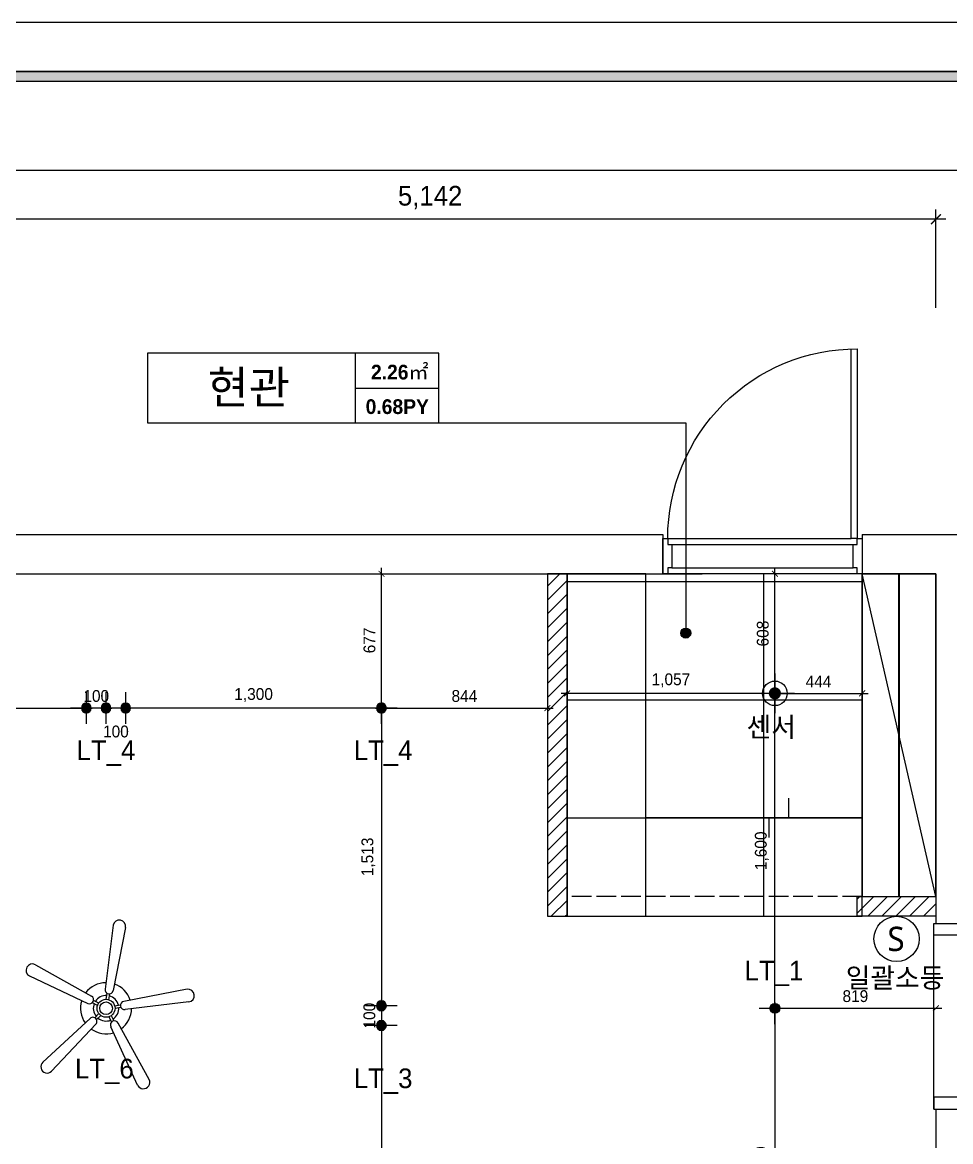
# Model space of a CAD drawing. Header units: inches. Extents: x 180277 to 249577, y 30223 to 92457.
# Drawn here: x 208087 to 212806, y 64080 to 69766 of the extents above; entities that cross this region are included whole.
import ezdxf
from ezdxf.enums import TextEntityAlignment as Align

# ---------------------------------------------------------------- set-up
doc = ezdxf.new("R2010")
doc.units = ezdxf.units.IN
doc.header["$LTSCALE"] = 50
doc.header["$MEASUREMENT"] = 0
doc.header["$PDSIZE"] = 700.071425
doc.linetypes.add('HID', pattern=[2.5, 1.5, -1])
for name, color, linetype in [('0-ELC TEXT', 7, 'Continuous'), ('02-WAL', 2, 'Continuous'), ('03-TEXT', 3, 'Continuous'), ('03-WAL NEW', 3, 'Continuous'), ('06-FUR', 6, 'Continuous'), ('06-LIGHT', 4, 'Continuous'), ('07-DIM', 5, 'Continuous'), ('07-DIM WAL', 5, 'Continuous'), ('2-con', 2, 'Continuous'), ('3.기호.계단선', 30, 'Continuous'), ('_LIBR', 4, 'Continuous'), ('F-SYM', 7, 'Continuous'), ('FORM(YOURNAME)-11', 1, 'Continuous'), ('RC-LIGHT', 7, 'Continuous'), ('도면층4', 4, 'Continuous'), ('설비', 140, 'Continuous')]:
    doc.layers.add(name, color=color, linetype=linetype)
doc.styles.add('HY 울릉도 L', font='')
doc.styles.add('YOURNAME', font='HY울릉도M.TTF')
doc.styles.add('넥슨고딕', font='NEXONLv1GothicBold.ttf')
doc.styles.add('코레일둥고', font='Korail_Round_Gothic_Medium.ttf')
doc.styles.get('HY 울릉도 L').set_extended_font_data('HY울릉도L')
doc.dimstyles.new('30', dxfattribs={"dimscale": 30, "dimtxt": 2, "dimasz": 1, "dimexe": 1, "dimexo": 1, "dimgap": 1, "dimtad": 1, "dimdec": 0, "dimrnd": 0.05, "dimdsep": 46, "dimlunit": 6, "dimtxsty": 'HY 울릉도 L', "dimblk": 'ARCHTICK', "dimcen": 2.5, "dimdle": 1, "dimclrd": 133, "dimclre": 133, "dimclrt": 30, "dimadec": 0, "dimazin": 0, "dimtfac": 1, "dimtdec": 0, "dimtix": 1, "dimtmove": 2, "dimatfit": 3, "dimldrblk": 'ARCHTICK', "dimfxl": 0, "dimlwd": -1, "dimlwe": -1, "dimarcsym": 0})
doc.dimstyles.new('50', dxfattribs={"dimscale": 50, "dimtxt": 2, "dimasz": 1, "dimexe": 1, "dimexo": 1, "dimgap": 1, "dimtad": 1, "dimdec": 0, "dimrnd": 0.05, "dimdsep": 46, "dimlunit": 6, "dimtxsty": 'HY 울릉도 L', "dimblk": 'ARCHTICK', "dimcen": 2.5, "dimdle": 1, "dimclrd": 133, "dimclre": 133, "dimclrt": 30, "dimadec": 0, "dimazin": 0, "dimtfac": 1, "dimtdec": 0, "dimtix": 1, "dimtmove": 2, "dimatfit": 3, "dimldrblk": 'ARCHTICK', "dimfxl": 0, "dimlwd": -1, "dimlwe": -1, "dimarcsym": 0})
pattern_1 = [(0, (211255.66, 65724.6), (0, 600), []), (90, (211255.66, 65724.6), (-600, 4e-14), [])]

# ---------------------------------------------------------------- blocks, each defined once
blk = doc.blocks.new('FORM-PLAN')
at = {"layer": 'FORM(YOURNAME)-11'}
h = blk.add_hatch(color=256, dxfattribs=at)
h.dxf.hatch_style = 1
h.paths.add_polyline_path([(-71444, 55115), (10556, 55115), (10556, 54915), (-71444, 54915)])
h.paths.add_polyline_path([(-71444, -2085), (10556, -2085), (10556, -2285), (-71444, -2285)])
at = {"layer": 'Defpoints', "color": 158}
for points in [[(-71444, -2285), (10556, -2285), (10556, 55115), (-71444, 55115)], [(-69444, 53115), (-64, 53115), (-64, 1215), (-69444, 1215)]]:
    blk.add_lwpolyline(points, close=True, dxfattribs=at)
at = {"layer": 'FORM(YOURNAME)-11', "color": 250}
blk.add_lwpolyline([(-72444, -3285), (11556, -3285), (11556, 56115), (-72444, 56115)], close=True, dxfattribs=at)
at = {"layer": 'FORM(YOURNAME)-11'}
blk.add_lwpolyline([(-71444, 55115), (10556, 55115), (10556, 54915), (-71444, 54915)], close=True, dxfattribs=at)
at = {"layer": 'FORM(YOURNAME)-11', "color": 3, "style": 'YOURNAME'}
for tag, height, p in [('1', 450, (9905, 18188)), ('2', 450, (9905, 17544)), ('3', 450, (9905, 16257)), ('4', 450, (9905, 14326)), ('5', 515, (9905, 12009)), ('6', 515, (9905, 9757)), ('7', 515, (9905, 7504)), ('8', 515, (9905, 5252)), ('9', 515, (9905, 2999)), ('10', 515, (5655, 811)), ('11', 515, (9905, 747)), ('12', 515, (5655, -1441)), ('13', 515, (9905, -1441))]:
    blk.add_attdef(tag, text='', height=height, dxfattribs=at).set_placement(p, align=Align.MIDDLE_RIGHT)
blk = doc.blocks.new('*U463')
at = {"layer": 'F-SYM', "xscale": 0.2500000000000001, "yscale": 0.2500000000000001, "zscale": 0.2500000000000001}
blk.add_blockref('FORM-PLAN', (220387.7, 55737.3), dxfattribs=at)
blk = doc.blocks.new('_ArchTick')
at = {"color": 0, "linetype": 'ByBlock', "const_width": 0.15}
blk.add_lwpolyline([(-0.5, -0.5), (0.5, 0.5)], dxfattribs=at)
blk = doc.blocks.new('*D142')
at = {"layer": '07-DIM', "color": 133}
for p, q in [((207588.7, 68316.1), (207588.7, 68816.1)), ((212730.7, 68316.1), (212730.7, 68816.1)), ((212780.7, 68766.1), (207538.7, 68766.1))]:
    blk.add_line(p, q, dxfattribs=at)
at = {"layer": 'Defpoints', "color": 0}
for p in [(207588.7, 68766.1), (207588.7, 68266.1), (212730.7, 68266.1)]:
    blk.add_point(p, dxfattribs=at)
at = {"layer": '07-DIM', "color": 133, "xscale": 50, "yscale": 50, "zscale": 50, "rotation": 180}
blk.add_blockref('_ArchTick', (207588.7, 68766.1), dxfattribs=at)
at = {"layer": '07-DIM', "color": 133, "xscale": 50, "yscale": 50, "zscale": 50}
blk.add_blockref('_ArchTick', (212730.7, 68766.1), dxfattribs=at)
at = {"layer": '07-DIM', "color": 30, "insert": (210159.7, 68876), "char_height": 100, "attachment_point": 5, "style": 'HY 울릉도 L'}
blk.add_mtext('5,142', dxfattribs=at)
blk = doc.blocks.new('fff')
for p, q in [((80405, 59332.5), (81505, 59332.5)), ((80405, 59332.5), (80405, 58091.5)), ((81505, 59332.5), (81505, 58091.5))]:
    blk.add_line(p, q)
at = {"layer": '02-WAL'}
blk.add_line((81505, 58092.5), (81880, 58092.5), dxfattribs=at)
at = {"layer": '2-con'}
for p, q in [((81880, 60812.5), (81880, 61052.5)), ((81880, 60812.5), (82030, 60812.5)), ((81880, 59868.5), (82030, 59868.5)), ((81880, 58092.5), (81880, 59868.5)), ((75268, 58092.5), (80692, 58092.5)), ((80492, 57892.5), (80492, 58092.5)), ((81505, 57892.5), (81505, 58092.5)), ((75118, 57892.5), (80492, 57892.5)), ((81505, 57892.5), (83039, 57892.5))]:
    blk.add_line(p, q, dxfattribs=at)
at = {"layer": '_LIBR', "linetype": 'Continuous'}
for p, q in [((81480, 58092.5), (80517, 58092.5)), ((80537, 58063.1), (81460, 58063.1)), ((80517, 57912.5), (81450, 57912.5)), ((80537, 57943.1), (81460, 57943.1))]:
    blk.add_line(p, q, dxfattribs=at)
for points in [[(80537, 57943.1), (80537, 58063.1), (80517, 58063.1), (80517, 58092.5), (80492, 58092.5), (80492, 57912.5), (80517, 57912.5), (80517, 57943.1)], [(81480, 57943.1), (81480, 57912.5), (81505, 57912.5), (81505, 58092.5), (81480, 58092.5), (81480, 58063.1), (81460, 58063.1), (81460, 57943.1)]]:
    blk.add_lwpolyline(points, close=True, dxfattribs=at)
blk.add_lwpolyline([(81480, 56949.5), (81480, 57912.5), (81450, 57912.5), (81450, 56949.9)], dxfattribs=at)
blk.add_arc((81478.7, 57911.3), 961.7, 179.9249, 270.0751, dxfattribs=at)
at = {"layer": '도면층4'}
blk.add_line((81870, 60812.5), (81870, 59868.5), dxfattribs=at)
for points in [[(82030, 60812.5), (82030, 60782.5), (82000, 60782.5), (82000, 60752.5), (81870, 60752.5), (81870, 60782.5), (81870, 60782.5), (81870, 60812.5), (82030, 60812.5)], [(82030, 59868.5), (82030, 59898.5), (82000, 59898.5), (82000, 59928.5), (81870, 59928.5), (81870, 59898.5), (81870, 59898.5), (81870, 59868.5), (82030, 59868.5)]]:
    blk.add_lwpolyline(points, dxfattribs=at)
blk = doc.blocks.new('CELILNGPAN')
at = {"layer": '06-FUR', "color": 6}
for p, q in [((48717.2, -3709.4), (48676.4, -4034.6)), ((48781.1, -3721), (48717.1, -4041.2)), ((48322.4, -3909.7), (48607.1, -4069.5)), ((48291.6, -3966.9), (48588.2, -4106.2)), ((49093.7, -4034.6), (48771.7, -4096.2)), ((48644.6, -4104.7), (48618.1, -4091.1)), ((48682.4, -4085.6), (48687.2, -4056.2)), ((48695.2, -4087.7), (48700, -4058.3)), ((48638.6, -4116.2), (48612.1, -4102.6)), ((48725.1, -4117.8), (48754.5, -4113.2)), ((48727, -4130.6), (48756.5, -4126)), ((49102.3, -4098.9), (48778, -4137)), ((48360.1, -4404.3), (48600.1, -4182.9)), ((48645.1, -4158.1), (48623.9, -4179.1)), ((48654.2, -4167.3), (48633.1, -4188.3)), ((48696.1, -4174.1), (48709.5, -4200.7)), ((48707.7, -4168.3), (48721.1, -4194.9)), ((48900.6, -4493.1), (48742.5, -4206)), ((48404.9, -4451.3), (48629.1, -4212.2)), ((48842.1, -4521.2), (48705.7, -4224.6))]:
    blk.add_line(p, q, dxfattribs=at)
for radius in [45.4, 32.5]:
    blk.add_circle((48681.6, -4131), radius, dxfattribs=at)
for centre, radius, start, end in [((48749.2, -3715.2), 32.5, 349.67, 169.67), ((48307, -3938.3), 32.5, 61.67, 241.67), ((48681.6, -4131), 129.8, 90.4651, 143.078), ((48696.7, -4037.9), 20.6, 170.7734, 350.7734), ((48681.6, -4131), 129.8, 18.4651, 71.078), ((49098, -4066.8), 32.5, 277.67, 97.67), ((48681.6, -4131), 129.8, 162.4651, 215.078), ((48597.7, -4087.9), 20.6, 242.7734, 62.7734), ((48681.6, -4131), 64.9, 86.5125, 147.0342), ((48681.6, -4131), 64.9, 14.5125, 75.0342), ((48681.6, -4131), 64.9, 158.5125, 219.0342), ((48681.6, -4131), 64.9, 302.5125, 3.0342), ((48774.9, -4116.6), 20.6, 98.7734, 278.7734), ((48681.6, -4131), 129.8, 306.4651, 359.078), ((48614.6, -4197.5), 20.6, 314.7734, 134.7734), ((48681.6, -4131), 64.9, 230.5125, 291.0342), ((48724.1, -4215.3), 20.6, 26.7734, 206.7734), ((48681.6, -4131), 129.8, 234.4651, 287.078), ((48382.5, -4427.8), 32.5, 133.67, 313.67), ((48871.4, -4507.2), 32.5, 205.67, 25.67)]:
    blk.add_arc(centre, radius, start, end, dxfattribs=at)
blk = doc.blocks.new('FFF2')
at = {"layer": '03-WAL NEW'}
h = blk.add_hatch(dxfattribs=at)
h.set_pattern_fill('_USER', color=8, scale=50, angle=45, pattern_type=0)
h.set_pattern_definition([(45, (21100, 7e-12), (-35.355339, 35.355339), [])])
h.paths.add_polyline_path([(210855.7, 65224.6), (210855.7, 66964.6), (210755.7, 66964.6), (210755.7, 65224.6)])
h = blk.add_hatch(dxfattribs=at)
h.set_pattern_fill('_USER', color=8, scale=600, double=1, pattern_type=0)
h.set_pattern_definition(pattern_1)
h.paths.add_polyline_path([(210855.7, 66964.6), (210855.7, 65224.6), (212355.7, 65224.6), (212355.7, 65724.6), (211255.7, 65724.6), (211255.7, 66964.6)])
h = blk.add_hatch(dxfattribs=at)
h.set_pattern_fill('_USER', color=8, scale=600, double=1, pattern_type=0)
h.set_pattern_definition(pattern_1)
h.paths.add_polyline_path([(211255.7, 66965.6), (212355.7, 66965.6), (212355.7, 65724.6), (211255.7, 65724.6)])
h = blk.add_hatch(dxfattribs=at)
h.set_pattern_fill('_USER', color=8, scale=50, angle=45, pattern_type=0)
h.set_pattern_definition([(45, (130850.66, -400), (-35.35534, 35.35534), [])])
h.paths.add_polyline_path([(212330.7, 65324.6), (212730.7, 65324.6), (212730.7, 65224.6), (212330.7, 65224.6)])
blk.add_lwpolyline([(210855.7, 65224.6), (210855.7, 66964.6), (210755.7, 66964.6), (210755.7, 65224.6), (210855.7, 65224.6)], dxfattribs=at)
at = {"layer": '03-WAL NEW', "color": 8}
blk.add_lwpolyline([(210855.7, 66964.6), (210855.7, 65224.6), (212355.7, 65224.6), (212355.7, 65724.6), (211255.7, 65724.6), (211255.7, 66964.6), (210855.7, 66964.6)], dxfattribs=at)
at = {"layer": '03-WAL NEW'}
blk.add_lwpolyline([(212330.7, 65324.6), (212730.7, 65324.6), (212730.7, 65224.6), (212330.7, 65224.6)], close=True, dxfattribs=at)
at = {"layer": '06-FUR', "color": 8}
blk.add_line((212730.7, 65324.6), (212355.7, 66964.6), dxfattribs=at)
blk.add_lwpolyline([(212355.7, 65324.6), (212730.7, 65324.6), (212730.7, 66964.6), (212355.7, 66964.6)], close=True, dxfattribs=at)
at = {"layer": '3.기호.계단선'}
blk.add_lwpolyline([(211980.8, 65824.6), (211980.8, 65724.6), (211880.8, 65724.6), (211880.8, 65624.6)], dxfattribs=at)
at = {"layer": '3.기호.계단선', "linetype": 'HID'}
blk.add_lwpolyline([(210855.7, 65224.6), (212330.7, 65224.6), (212330.7, 65324.6), (210855.7, 65324.6)], close=True, dxfattribs=at)
at = {"xscale": -1, "rotation": 180}
blk.add_blockref('fff', (130850.7, 125057.1), dxfattribs=at)
at = {"layer": '06-LIGHT', "color": 8}
blk.add_blockref('CELILNGPAN', (159830.6, 68888.1), dxfattribs=at)
blk = doc.blocks.new('SW')
at = {"layer": '설비', "color": 140}
blk.add_circle((11533254.1, -14277699.4), 184, dxfattribs=at)
at = {"layer": '설비', "color": 140, "insert": (11533320, -14277600.8), "char_height": 197.143, "attachment_point": 3, "style": '코레일둥고'}
blk.add_mtext_dynamic_manual_height_columns('{\\fMalgun Gothic|b0|i0|c129|p50;S}', width=314.327, gutter_width=2.19, heights=[0], dxfattribs=at)
blk = doc.blocks.new('1')
at = {"linetype": 'Continuous'}
h = blk.add_hatch(color=4, dxfattribs=at)
h.dxf.hatch_style = 1
edge = h.paths.add_edge_path()
edge.add_arc((11539653.5, -14273503.8), 37.5, 0, 360)
at = {"color": 1, "linetype": 'Continuous'}
for p, q in [((11539653.5, -14273637.1), (11539653.5, -14273370.5)), ((11539520.2, -14273503.8), (11539786.8, -14273503.8))]:
    blk.add_line(p, q, dxfattribs=at)
at = {"color": 4, "linetype": 'Continuous'}
for radius in [41.5, 37.5]:
    blk.add_circle((11539653.5, -14273503.8), radius, dxfattribs=at)
blk = doc.blocks.new('*D206')
at = {"layer": '07-DIM WAL', "color": 133}
for p, q in [((209912.2, 64769.6), (209912.2, 64799.6)), ((209912.2, 64769.6), (209912.2, 64669.6)), ((209942.2, 64769.6), (209942.2, 64769.6)), ((209882.2, 64669.6), (209882.2, 64669.6)), ((209912.2, 64669.6), (209912.2, 64639.6))]:
    blk.add_line(p, q, dxfattribs=at)
at = {"layer": 'Defpoints', "color": 0}
for p in [(209912.2, 64769.6), (209912.2, 64669.6), (209912.2, 64669.6)]:
    blk.add_point(p, dxfattribs=at)
at = {"layer": '07-DIM WAL', "color": 133, "xscale": 30, "yscale": 30, "zscale": 30}
for p, rotation in [((209912.2, 64769.6), 270), ((209912.2, 64669.6), 90)]:
    blk.add_blockref('_ArchTick', p, dxfattribs=dict(at, rotation=rotation))
at = {"layer": '07-DIM WAL', "color": 30, "insert": (209850.9, 64719.6), "char_height": 60, "attachment_point": 5, "rotation": 90, "style": 'HY 울릉도 L'}
blk.add_mtext('100', dxfattribs=at)
blk = doc.blocks.new('*D210')
at = {"layer": '07-DIM WAL', "color": 133}
for p, q in [((208412.2, 66312.1), (208412.2, 66312.1)), ((208412.2, 66282.1), (208382.2, 66282.1)), ((208512.2, 66282.1), (208412.2, 66282.1)), ((208512.2, 66282.1), (208542.2, 66282.1))]:
    blk.add_line(p, q, dxfattribs=at)
at = {"layer": 'Defpoints', "color": 0}
for p in [(208412.2, 66282.1), (208412.2, 66282.1), (208512.2, 66282.1)]:
    blk.add_point(p, dxfattribs=at)
at = {"layer": '07-DIM WAL', "color": 133, "xscale": 30, "yscale": 30, "zscale": 30}
blk.add_blockref('_ArchTick', (208412.2, 66282.1), dxfattribs=at)
at = {"layer": '07-DIM WAL', "color": 133, "xscale": 30, "yscale": 30, "zscale": 30, "rotation": 180}
blk.add_blockref('_ArchTick', (208512.2, 66282.1), dxfattribs=at)
at = {"layer": '07-DIM WAL', "color": 30, "insert": (208462.2, 66343.4), "char_height": 60, "attachment_point": 5, "style": 'HY 울릉도 L'}
blk.add_mtext('100', dxfattribs=at)
blk = doc.blocks.new('*D209')
at = {"layer": '07-DIM WAL', "color": 133}
for p, q in [((208512.2, 66312.1), (208512.2, 66312.1)), ((208642.2, 66282.1), (208482.2, 66282.1))]:
    blk.add_line(p, q, dxfattribs=at)
at = {"layer": 'Defpoints', "color": 0}
for p in [(208512.2, 66282.1), (208512.2, 66282.1), (208612.2, 66282.1)]:
    blk.add_point(p, dxfattribs=at)
at = {"layer": '07-DIM WAL', "color": 133, "xscale": 30, "yscale": 30, "zscale": 30, "rotation": 180}
blk.add_blockref('_ArchTick', (208512.2, 66282.1), dxfattribs=at)
at = {"layer": '07-DIM WAL', "color": 133, "xscale": 30, "yscale": 30, "zscale": 30}
blk.add_blockref('_ArchTick', (208612.2, 66282.1), dxfattribs=at)
at = {"layer": '07-DIM WAL', "color": 30, "insert": (208562.2, 66162.9), "char_height": 60, "attachment_point": 5, "style": 'HY 울릉도 L'}
blk.add_mtext('100', dxfattribs=at)
blk = doc.blocks.new('*D211')
at = {"layer": '07-DIM WAL', "color": 133}
for p, q in [((209912.2, 66312.1), (209912.2, 66312.1)), ((209942.2, 66282.1), (208582.2, 66282.1)), ((208612.2, 66252.1), (208612.2, 66252.1))]:
    blk.add_line(p, q, dxfattribs=at)
at = {"layer": 'Defpoints', "color": 0}
for p in [(208612.2, 66282.1), (208612.2, 66282.1), (209912.2, 66282.1)]:
    blk.add_point(p, dxfattribs=at)
at = {"layer": '07-DIM WAL', "color": 133, "xscale": 30, "yscale": 30, "zscale": 30, "rotation": 180}
blk.add_blockref('_ArchTick', (208612.2, 66282.1), dxfattribs=at)
at = {"layer": '07-DIM WAL', "color": 133, "xscale": 30, "yscale": 30, "zscale": 30}
blk.add_blockref('_ArchTick', (209912.2, 66282.1), dxfattribs=at)
at = {"layer": '07-DIM WAL', "color": 30, "insert": (209262.2, 66348.1), "char_height": 60, "attachment_point": 5, "style": 'HY 울릉도 L'}
blk.add_mtext('1,300', dxfattribs=at)
blk = doc.blocks.new('*D212')
at = {"layer": '07-DIM WAL', "color": 133}
for p, q in [((207112.2, 66312.1), (207112.2, 66312.1)), ((208412.2, 66312.1), (208412.2, 66312.1)), ((207082.2, 66282.1), (208442.2, 66282.1))]:
    blk.add_line(p, q, dxfattribs=at)
at = {"layer": 'Defpoints', "color": 0}
for p in [(207112.2, 66282.1), (208412.2, 66282.1), (208412.2, 66282.1)]:
    blk.add_point(p, dxfattribs=at)
at = {"layer": '07-DIM WAL', "color": 133, "xscale": 30, "yscale": 30, "zscale": 30, "rotation": 180}
blk.add_blockref('_ArchTick', (207112.2, 66282.1), dxfattribs=at)
at = {"layer": '07-DIM WAL', "color": 133, "xscale": 30, "yscale": 30, "zscale": 30}
blk.add_blockref('_ArchTick', (208412.2, 66282.1), dxfattribs=at)
at = {"layer": '07-DIM WAL', "color": 30, "insert": (207762.2, 66348.1), "char_height": 60, "attachment_point": 5, "style": 'HY 울릉도 L'}
blk.add_mtext('1,300', dxfattribs=at)
blk = doc.blocks.new('*D217')
at = {"layer": '07-DIM WAL', "color": 133}
for p, q in [((209912.2, 66257.4), (209912.2, 66994.6)), ((209942.2, 66964.6), (209942.2, 66964.6)), ((209942.2, 66287.4), (209942.2, 66287.4))]:
    blk.add_line(p, q, dxfattribs=at)
at = {"layer": 'Defpoints', "color": 0}
for p in [(209912.2, 66964.6), (209912.2, 66964.6), (209912.2, 66287.4)]:
    blk.add_point(p, dxfattribs=at)
at = {"layer": '07-DIM WAL', "color": 133, "xscale": 30, "yscale": 30, "zscale": 30}
for p, rotation in [((209912.2, 66964.6), 90), ((209912.2, 66287.4), 270)]:
    blk.add_blockref('_ArchTick', p, dxfattribs=dict(at, rotation=rotation))
at = {"layer": '07-DIM WAL', "color": 30, "insert": (209851.5, 66626), "char_height": 60, "attachment_point": 5, "rotation": 90, "style": 'HY 울릉도 L'}
blk.add_mtext('677', dxfattribs=at)
blk = doc.blocks.new('*D218')
at = {"layer": '07-DIM WAL', "color": 133}
blk.add_line((209882.2, 66282.1), (210785.7, 66282.1), dxfattribs=at)
at = {"layer": 'Defpoints', "color": 0}
for p in [(209912.2, 66282.1), (210755.7, 66282.1), (210755.7, 66282.1)]:
    blk.add_point(p, dxfattribs=at)
at = {"layer": '07-DIM WAL', "color": 133, "xscale": 30, "yscale": 30, "zscale": 30, "rotation": 180}
blk.add_blockref('_ArchTick', (209912.2, 66282.1), dxfattribs=at)
at = {"layer": '07-DIM WAL', "color": 133, "xscale": 30, "yscale": 30, "zscale": 30}
blk.add_blockref('_ArchTick', (210755.7, 66282.1), dxfattribs=at)
at = {"layer": '07-DIM WAL', "color": 30, "insert": (210333.9, 66343.4), "char_height": 60, "attachment_point": 5, "style": 'HY 울릉도 L'}
blk.add_mtext('844', dxfattribs=at)
blk = doc.blocks.new('*D228')
at = {"layer": '07-DIM WAL', "color": 133}
blk.add_line((211882.2, 66357.1), (212385.7, 66357.1), dxfattribs=at)
at = {"layer": 'Defpoints', "color": 0}
for p in [(211912.2, 66357.1), (212355.7, 66357.1), (212355.7, 66357.1)]:
    blk.add_point(p, dxfattribs=at)
at = {"layer": '07-DIM WAL', "color": 133, "xscale": 30, "yscale": 30, "zscale": 30, "rotation": 180}
blk.add_blockref('_ArchTick', (211912.2, 66357.1), dxfattribs=at)
at = {"layer": '07-DIM WAL', "color": 133, "xscale": 30, "yscale": 30, "zscale": 30}
blk.add_blockref('_ArchTick', (212355.7, 66357.1), dxfattribs=at)
at = {"layer": '07-DIM WAL', "color": 30, "insert": (212133.9, 66417.1), "char_height": 60, "attachment_point": 5, "style": 'HY 울릉도 L'}
blk.add_mtext('444', dxfattribs=at)
blk = doc.blocks.new('*D229')
at = {"layer": '07-DIM WAL', "color": 133}
for p, q in [((210855.7, 66387.1), (210855.7, 66387.1)), ((211942.2, 66357.1), (210825.7, 66357.1))]:
    blk.add_line(p, q, dxfattribs=at)
at = {"layer": 'Defpoints', "color": 0}
for p in [(210855.7, 66357.1), (210855.7, 66357.1), (211912.2, 66357.1)]:
    blk.add_point(p, dxfattribs=at)
at = {"layer": '07-DIM WAL', "color": 133, "xscale": 30, "yscale": 30, "zscale": 30, "rotation": 180}
blk.add_blockref('_ArchTick', (210855.7, 66357.1), dxfattribs=at)
at = {"layer": '07-DIM WAL', "color": 133, "xscale": 30, "yscale": 30, "zscale": 30}
blk.add_blockref('_ArchTick', (211912.2, 66357.1), dxfattribs=at)
at = {"layer": '07-DIM WAL', "color": 30, "insert": (211383.9, 66423), "char_height": 60, "attachment_point": 5, "style": 'HY 울릉도 L'}
blk.add_mtext('1,057', dxfattribs=at)
blk = doc.blocks.new('*D230')
at = {"layer": '07-DIM WAL', "color": 133}
for p, q in [((211912.2, 64787.1), (211912.2, 63127.1)), ((211942.2, 64757.1), (211942.2, 64757.1)), ((211942.2, 63157.1), (211942.2, 63157.1))]:
    blk.add_line(p, q, dxfattribs=at)
at = {"layer": 'Defpoints', "color": 0}
for p in [(211912.2, 64757.1), (211912.2, 63157.1), (211912.2, 63157.1)]:
    blk.add_point(p, dxfattribs=at)
at = {"layer": '07-DIM WAL', "color": 133, "xscale": 30, "yscale": 30, "zscale": 30}
for p, rotation in [((211912.2, 64757.1), 90), ((211912.2, 63157.1), 270)]:
    blk.add_blockref('_ArchTick', p, dxfattribs=dict(at, rotation=rotation))
at = {"layer": '07-DIM WAL', "color": 30, "insert": (211846.2, 63957.1), "char_height": 60, "attachment_point": 5, "rotation": 90, "style": 'HY 울릉도 L'}
blk.add_mtext('1,600', dxfattribs=at)
blk = doc.blocks.new('*D234')
at = {"layer": '07-DIM WAL', "color": 133}
for p, q in [((211912.2, 64727.1), (211912.2, 66387.1)), ((211882.2, 66357.1), (211882.2, 66357.1)), ((211942.2, 64757.1), (211942.2, 64757.1))]:
    blk.add_line(p, q, dxfattribs=at)
at = {"layer": 'Defpoints', "color": 0}
for p in [(211912.2, 66357.1), (211912.2, 66357.1), (211912.2, 64757.1)]:
    blk.add_point(p, dxfattribs=at)
at = {"layer": '07-DIM WAL', "color": 133, "xscale": 30, "yscale": 30, "zscale": 30}
for p, rotation in [((211912.2, 66357.1), 90), ((211912.2, 64757.1), 270)]:
    blk.add_blockref('_ArchTick', p, dxfattribs=dict(at, rotation=rotation))
at = {"layer": '07-DIM WAL', "color": 30, "insert": (211846.2, 65557.1), "char_height": 60, "attachment_point": 5, "rotation": 90, "style": 'HY 울릉도 L'}
blk.add_mtext('1,600', dxfattribs=at)
blk = doc.blocks.new('*D235')
at = {"layer": '07-DIM WAL', "color": 133}
for p, q in [((211912.2, 66327.1), (211912.2, 66994.6)), ((211942.2, 66964.6), (211942.2, 66964.6)), ((211942.2, 66357.1), (211942.2, 66357.1))]:
    blk.add_line(p, q, dxfattribs=at)
at = {"layer": 'Defpoints', "color": 0}
for p in [(211912.2, 66964.6), (211912.2, 66964.6), (211912.2, 66357.1)]:
    blk.add_point(p, dxfattribs=at)
at = {"layer": '07-DIM WAL', "color": 133, "xscale": 30, "yscale": 30, "zscale": 30}
for p, rotation in [((211912.2, 66964.6), 90), ((211912.2, 66357.1), 270)]:
    blk.add_blockref('_ArchTick', p, dxfattribs=dict(at, rotation=rotation))
at = {"layer": '07-DIM WAL', "color": 30, "insert": (211850.9, 66660.9), "char_height": 60, "attachment_point": 5, "rotation": 90, "style": 'HY 울릉도 L'}
blk.add_mtext('608', dxfattribs=at)
blk = doc.blocks.new('*D236')
at = {"layer": '07-DIM WAL', "color": 133}
blk.add_line((211882.2, 64757.1), (212760.7, 64757.1), dxfattribs=at)
at = {"layer": 'Defpoints', "color": 0}
for p in [(211912.2, 64757.1), (212730.7, 64757.1), (212730.7, 64757.1)]:
    blk.add_point(p, dxfattribs=at)
at = {"layer": '07-DIM WAL', "color": 133, "xscale": 30, "yscale": 30, "zscale": 30, "rotation": 180}
blk.add_blockref('_ArchTick', (211912.2, 64757.1), dxfattribs=at)
at = {"layer": '07-DIM WAL', "color": 133, "xscale": 30, "yscale": 30, "zscale": 30}
blk.add_blockref('_ArchTick', (212730.7, 64757.1), dxfattribs=at)
at = {"layer": '07-DIM WAL', "color": 30, "insert": (212321.4, 64818.4), "char_height": 60, "attachment_point": 5, "style": 'HY 울릉도 L'}
blk.add_mtext('819', dxfattribs=at)
blk = doc.blocks.new('*D375')
at = {"layer": '07-DIM WAL', "color": 133}
for p, q in [((209912.2, 66312.1), (209912.2, 64739.6)), ((209942.2, 66282.1), (209942.2, 66282.1)), ((209942.2, 64769.6), (209942.2, 64769.6))]:
    blk.add_line(p, q, dxfattribs=at)
at = {"layer": 'Defpoints', "color": 0}
for p in [(209912.2, 66282.1), (209912.2, 64769.6), (209912.2, 64769.6)]:
    blk.add_point(p, dxfattribs=at)
at = {"layer": '07-DIM WAL', "color": 133, "xscale": 30, "yscale": 30, "zscale": 30}
for p, rotation in [((209912.2, 66282.1), 90), ((209912.2, 64769.6), 270)]:
    blk.add_blockref('_ArchTick', p, dxfattribs=dict(at, rotation=rotation))
at = {"layer": '07-DIM WAL', "color": 30, "insert": (209846.2, 65525.9), "char_height": 60, "attachment_point": 5, "rotation": 90, "style": 'HY 울릉도 L'}
blk.add_mtext('1,513', dxfattribs=at)
blk = doc.blocks.new('*D376')
at = {"layer": '07-DIM WAL', "color": 133}
for p, q in [((209882.2, 64669.6), (209882.2, 64669.6)), ((209912.2, 64699.6), (209912.2, 63127.1)), ((209942.2, 63157.1), (209942.2, 63157.1))]:
    blk.add_line(p, q, dxfattribs=at)
at = {"layer": 'Defpoints', "color": 0}
for p in [(209912.2, 64669.6), (209912.2, 63157.1), (209912.2, 63157.1)]:
    blk.add_point(p, dxfattribs=at)
at = {"layer": '07-DIM WAL', "color": 133, "xscale": 30, "yscale": 30, "zscale": 30}
for p, rotation in [((209912.2, 64669.6), 90), ((209912.2, 63157.1), 270)]:
    blk.add_blockref('_ArchTick', p, dxfattribs=dict(at, rotation=rotation))
at = {"layer": '07-DIM WAL', "color": 30, "insert": (209846.2, 63913.4), "char_height": 60, "attachment_point": 5, "rotation": 90, "style": 'HY 울릉도 L'}
blk.add_mtext('1,513', dxfattribs=at)
blk = doc.blocks.new('hallogen')
h = blk.add_hatch(color=256)
h.dxf.hatch_style = 1
edge = h.paths.add_edge_path()
edge.add_arc((48591.7, 60854.3), 31.2, 0, 360, ccw=False)
at = {"color": 1, "linetype": 'Continuous'}
for p, q in [((48591.7, 60954.3), (48591.7, 60754.3)), ((48691.7, 60854.3), (48491.7, 60854.3))]:
    blk.add_line(p, q, dxfattribs=at)
at = {"color": 4, "linetype": 'Continuous'}
blk.add_circle((48591.7, 60854.3), 62.5, dxfattribs=at)

msp = doc.modelspace()

# ---------------------------------------------------------------- hatches: boundary and pattern name
at = {"layer": '0-ELC TEXT'}
h = msp.add_hatch(color=256, dxfattribs=at)
h.dxf.hatch_style = 1
edge = h.paths.add_edge_path()
edge.add_arc((211459.4, 66663), 25, 0, 360, ccw=False)

# ---------------------------------------------------------------- linework, layer by layer
for p, q in [((209779.8, 67731.2), (209779.8, 68085)), ((209779.8, 67908.1), (210204.5, 67908.1))]:
    msp.add_line(p, q, dxfattribs=at)
msp.add_lwpolyline([(208722.6, 67731.2), (210204.5, 67731.2), (210204.5, 68085), (208722.6, 68085)], close=True, dxfattribs=at)
msp.add_lwpolyline([(210204.5, 67731.2), (211459.4, 67731.2), (211459.4, 66663)], dxfattribs=at)
msp.add_circle((211459.4, 66663), 25, dxfattribs=at)
at = {"layer": '06-LIGHT', "color": 10, "linetype": 'HID', "const_width": 10}
msp.add_lwpolyline([(212543.2, 66964.6), (212543.2, 65324.6)], dxfattribs=at)
at = {"layer": '3.기호.계단선', "linetype": 'HID'}
msp.add_lwpolyline([(210855.7, 65224.6), (212355.7, 65224.6), (212355.7, 65324.6), (210855.7, 65324.6)], close=True, dxfattribs=at)

# ---------------------------------------------------------------- block references
msp.add_blockref('FFF2', (0, 0))
at = {"layer": '06-LIGHT'}
msp.add_blockref('CELILNGPAN', (159830.6, 68888.1), dxfattribs=at)
at = {"layer": '07-DIM WAL'}
msp.add_blockref('*U463', (0, 0), dxfattribs=at)
at = {"layer": 'RC-LIGHT'}
msp.add_blockref('hallogen', (163320.5, 5502.8), dxfattribs=at)
at = {"layer": 'RC-LIGHT', "yscale": 0.6024096385271789, "zscale": 0.6024096385271789}
for p, xscale in [((7160010.7, 8664778.4), -0.6024096385271789), ((7160110.7, 8664778.4), -0.6024096385271789), ((7160210.7, 8664778.4), -0.6024096385271789), ((7161510.7, 8664778.4), -0.6024096385271789), ((-6739686.3, 8663253.4), 0.6024096385271789)]:
    msp.add_blockref('1', p, dxfattribs=dict(at, xscale=xscale))
at = {"layer": 'RC-LIGHT', "xscale": -0.6024096385271789, "yscale": 0.6024096385271789, "zscale": 0.6024096385271789, "rotation": 90}
for p in [(-8388584.1, 7016368.1), (-8388584.1, 7016268.1)]:
    msp.add_blockref('1', p, dxfattribs=at)
at = {"layer": '설비', "color": 140, "xscale": 0.625, "yscale": 0.625, "zscale": 0.625}
msp.add_blockref('SW', (-6995753.1, 8988671.8), dxfattribs=at)

# ---------------------------------------------------------------- texts
at = {"layer": '03-TEXT'}
for s, height, style, p in [('현관', 166.67, '코레일둥고', (209237.3, 67828.6)), ('2.26㎡', 75, '넥슨고딕', (210005.4, 67951.7)), ('0.68PY', 75, '넥슨고딕', (209992.6, 67776.3))]:
    msp.add_text(s, height=height, dxfattribs=dict(at, style=style)).set_placement(p, align=Align.CENTER)
at = {"layer": '3.기호.계단선', "linetype": 'HID', "style": '코레일둥고'}
for s, p in [('센서', (211768, 66136.3)), ('LT_4', (208362.5, 66017.7)), ('LT_4', (209771.6, 66017.7)), ('LT_1', (211758.4, 64898.3)), ('LT_6', (208354.4, 64400.6)), ('LT_3', (209771.6, 64351.2))]:
    msp.add_text(s, height=100, dxfattribs=at).set_placement(p)
at = {"layer": '설비', "color": 140, "style": '코레일둥고'}
msp.add_text('일괄소등', height=100, dxfattribs=at).set_placement((212272.4, 64861.7))

# ---------------------------------------------------------------- dimensions: what is measured, and where the dimension line sits
at = {"layer": '07-DIM'}
dim = msp.add_linear_dim(base=(207588.7, 68766.1), p1=(212730.7, 68266.1), p2=(207588.7, 68266.1), dimstyle='50', dxfattribs=at)
dim.commit()
dim.dimension.update_dxf_attribs({"geometry": '*D142', "text_midpoint": (210159.7, 68876)})
at = {"layer": '07-DIM WAL'}
for base, p1, p2, picture, middle in [((209912.2, 66964.6), (209912.2, 66287.4), (209912.2, 66964.6), '*D217', (209851.5, 66626)), ((211912.1592565, 66964.6038104), (211912.1592565, 66357.1038104), (211912.1592565, 66964.6038104), '*D235', (211850.8566785, 66660.8538104)), ((211912.2, 66357.1), (211912.2, 64757.1), (211912.2, 66357.1), '*D234', (211846.2, 65557.1)), ((209912.1592565, 64769.6038104), (209912.1592565, 66282.1038104), (209912.1592565, 64769.6038104), '*D375', (209846.1755388, 65525.8538104)), ((209912.2, 64669.6), (209912.2, 64769.6), (209912.2, 64669.6), '*D206', (209850.9, 64719.6)), ((211912.2, 63157.1), (211912.2, 64757.1), (211912.2, 63157.1), '*D230', (211846.2, 63957.1)), ((209912.1592565, 63157.1038104), (209912.1592565, 64669.6038104), (209912.1592565, 63157.1038104), '*D376', (209846.1755388, 63913.3538104))]:
    dim = msp.add_linear_dim(base=base, p1=p1, p2=p2, angle=90, dimstyle='30', override={"dimfxl": 1.25}, dxfattribs=at)
    dim.commit()
    dim.dimension.update_dxf_attribs({"geometry": picture, "text_midpoint": middle})
for base, p1, p2, picture, middle in [((210855.6592565, 66357.1038104), (211912.1592565, 66357.1038104), (210855.6592565, 66357.1038104), '*D229', (211383.9092565, 66423.0468227)), ((212355.6592565, 66357.1038104), (211912.1592565, 66357.1038104), (212355.6592565, 66357.1038104), '*D228', (212133.9092565, 66417.144516)), ((208412.2, 66282.1), (207112.2, 66282.1), (208412.2, 66282.1), '*D212', (207762.2, 66348.1)), ((208412.2, 66282.1), (208512.2, 66282.1), (208412.2, 66282.1), '*D210', (208462.2, 66343.4)), ((208612.2, 66282.1), (209912.2, 66282.1), (208612.2, 66282.1), '*D211', (209262.2, 66348.1)), ((210755.6592565, 66282.1038104), (209912.1592565, 66282.1038104), (210755.6592565, 66282.1038104), '*D218', (210333.9092565, 66343.4063885)), ((212730.6592565, 64757.1038104), (211912.1592565, 64757.1038104), (212730.6592565, 64757.1038104), '*D236', (212321.4092565, 64818.447094))]:
    dim = msp.add_linear_dim(base=base, p1=p1, p2=p2, dimstyle='30', override={"dimfxl": 1.25}, dxfattribs=at)
    dim.commit()
    dim.dimension.update_dxf_attribs({"geometry": picture, "text_midpoint": middle})
dim = msp.add_linear_dim(base=(208512.2, 66282.1), p1=(208612.2, 66282.1), p2=(208512.2, 66282.1), dimstyle='30', override={"dimfxl": 1.25}, dxfattribs=at)
dim.commit()
dim.dimension.update_dxf_attribs({"geometry": '*D209', "text_midpoint": (208562.2, 66162.9), "dimtype": 160})

doc.saveas('drawing.dxf')
